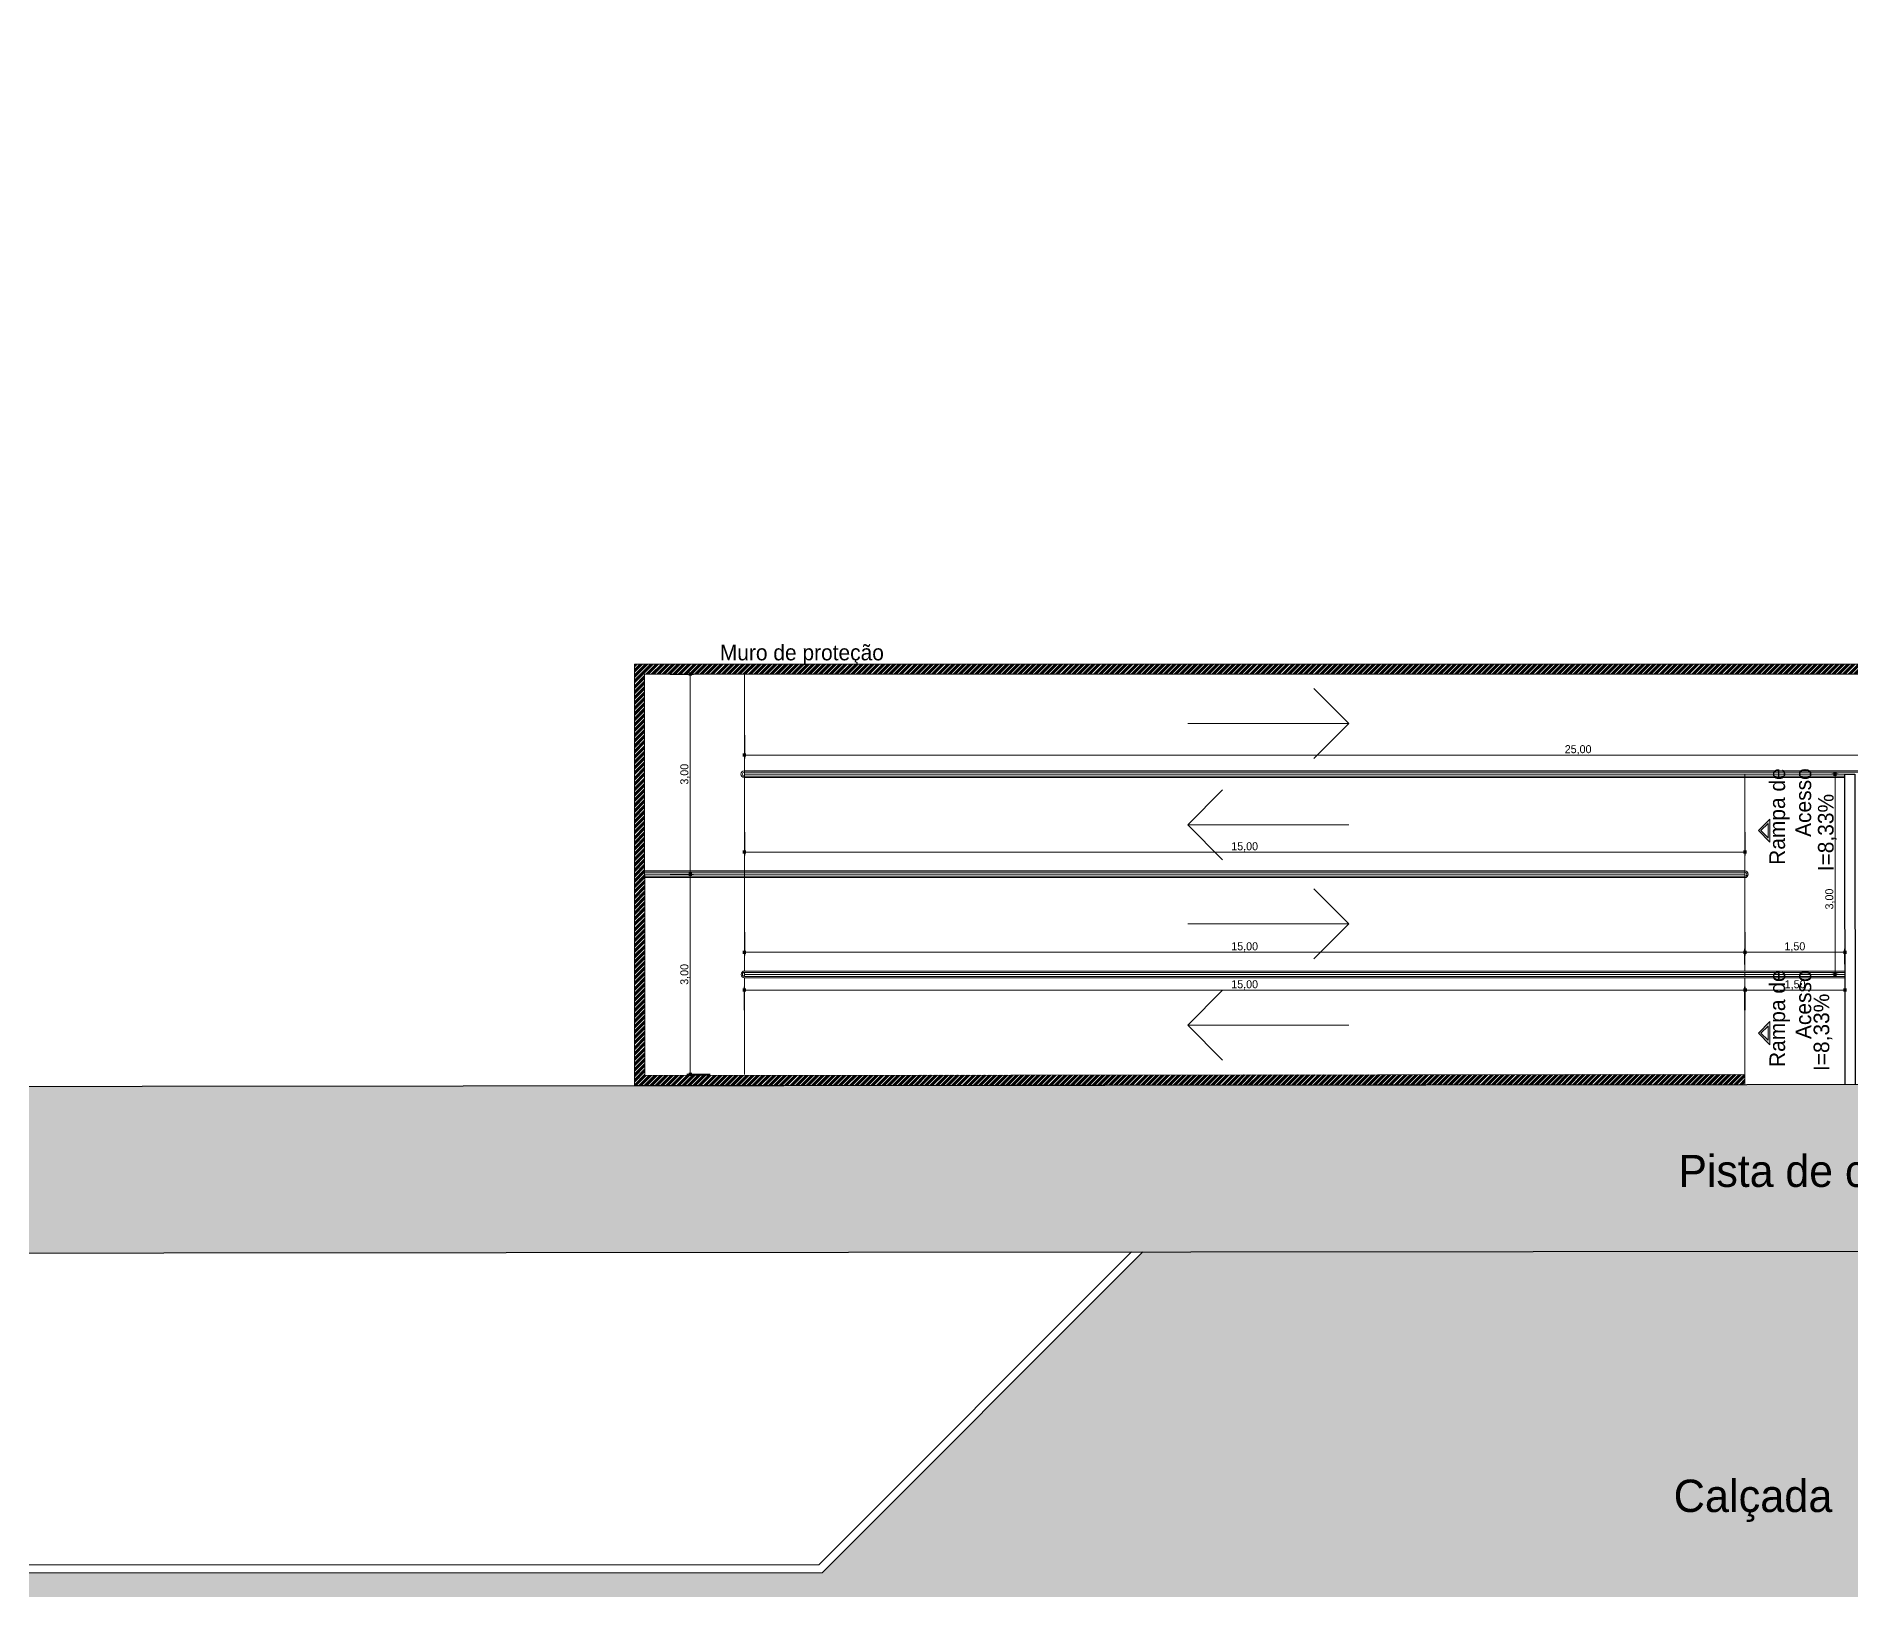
# Model space of a CAD drawing. Header units: millimetres. Extents: x 3006 to 6000, y 1661 to 3774.
# Drawn here: x 4638.89 to 4666.1, y 1837.62 to 1860.9 of the extents above; entities that cross this region are included whole.
import ezdxf

# ---------------------------------------------------------------- set-up
doc = ezdxf.new("R2010")
doc.units = ezdxf.units.MM
doc.header["$LTSCALE"] = 10
for name, color, linetype, lineweight in [('.10 ultra fina', 240, 'Continuous', 5), ('.20', 130, 'Continuous', 20), ('.30', 50, 'Continuous', 30), ('COTAS', 230, 'Continuous', 15), ('MARCAÇÕES', 230, 'Continuous', 15)]:
    doc.layers.add(name, color=color, linetype=linetype, lineweight=lineweight)
doc.layers.add('.20 hachura', color=185, linetype='Continuous')
doc.layers.add('Escrita', color=34, linetype='Continuous')
doc.layers.add('Verde', color=7, linetype='Continuous', true_color=0x136734)
doc.styles.add('Texto Wilian', font='himalaya.ttf')
doc.dimstyles.new('Cota 1-75 Exter WMJ', dxfattribs={"dimtxt": 0.12, "dimasz": 0.05, "dimexe": 0.05, "dimexo": 0.1, "dimgap": 0.002, "dimtad": 1, "dimzin": 1, "dimtxsty": 'Texto Wilian', "dimblk": 'BOXFILLED', "dimcen": 2.5, "dimclrd": 230, "dimclre": 230, "dimclrt": 104, "dimazin": 0, "dimtfac": 1, "dimtix": 1, "dimtmove": 0, "dimatfit": 3, "dimfxl": 0.3, "dimfxlon": 1, "dimlwd": 20, "dimarcsym": 1})

# ---------------------------------------------------------------- blocks, each defined once
blk = doc.blocks.new('_BoxFilled')
at = {"color": 0, "linetype": 'ByBlock', "lineweight": -2}
blk.add_line((-0.5, 0), (-1, 0), dxfattribs=at)
at = {"color": 0, "linetype": 'ByBlock'}
blk.add_solid([(-0.5, 0.5), (0.5, 0.5), (-0.5, -0.5), (0.5, -0.5)], dxfattribs=at)
blk = doc.blocks.new('*D921')
at = {"layer": 'COTAS', "color": 230, "lineweight": -2, "ltscale": 10, "transparency": 16777216}
for p, q in [((4648.396, 1851.338), (4648.746, 1851.338)), ((4648.396, 1848.338), (4648.746, 1848.338))]:
    blk.add_line(p, q, dxfattribs=at)
at = {"layer": 'COTAS', "color": 230, "linetype": 'Continuous', "lineweight": 20, "ltscale": 10, "transparency": 16777216}
blk.add_line((4648.696, 1851.288), (4648.696, 1848.388), dxfattribs=at)
at = {"layer": 'Defpoints', "color": 0, "ltscale": 10, "transparency": 16777216}
for p in [(4648.009, 1851.338), (4648.009, 1848.338), (4648.696, 1848.338)]:
    blk.add_point(p, dxfattribs=at)
at = {"layer": 'COTAS', "color": 230, "lineweight": 20, "ltscale": 10, "transparency": 16777216, "xscale": 0.05, "yscale": 0.05, "zscale": 0.05}
for p, rotation in [((4648.696, 1851.338), 90), ((4648.696, 1848.338), 270)]:
    blk.add_blockref('_BoxFilled', p, dxfattribs=dict(at, rotation=rotation))
at = {"layer": 'COTAS', "color": 104, "ltscale": 10, "transparency": 16777216, "insert": (4648.619, 1849.838), "char_height": 0.12, "attachment_point": 5, "rotation": 90, "style": 'Texto Wilian'}
blk.add_mtext('3,00', dxfattribs=at)
blk = doc.blocks.new('*D922')
at = {"layer": 'COTAS', "color": 230, "lineweight": -2, "ltscale": 10, "transparency": 16777216}
for p, q in [((4648.396, 1848.338), (4648.746, 1848.338)), ((4648.996, 1845.338), (4648.646, 1845.338))]:
    blk.add_line(p, q, dxfattribs=at)
at = {"layer": 'COTAS', "color": 230, "linetype": 'Continuous', "lineweight": 20, "ltscale": 10, "transparency": 16777216}
blk.add_line((4648.696, 1845.388), (4648.696, 1848.288), dxfattribs=at)
at = {"layer": 'Defpoints', "color": 0, "ltscale": 10, "transparency": 16777216}
for p in [(4648.009, 1848.338), (4648.696, 1848.338), (4649.509, 1845.338)]:
    blk.add_point(p, dxfattribs=at)
at = {"layer": 'COTAS', "color": 230, "lineweight": 20, "ltscale": 10, "transparency": 16777216, "xscale": 0.05, "yscale": 0.05, "zscale": 0.05}
for p, rotation in [((4648.696, 1848.338), 90), ((4648.696, 1845.338), 270)]:
    blk.add_blockref('_BoxFilled', p, dxfattribs=dict(at, rotation=rotation))
at = {"layer": 'COTAS', "color": 104, "ltscale": 10, "transparency": 16777216, "insert": (4648.619, 1846.838), "char_height": 0.12, "attachment_point": 5, "rotation": 90, "style": 'Texto Wilian'}
blk.add_mtext('3,00', dxfattribs=at)
blk = doc.blocks.new('*D923')
at = {"layer": 'COTAS', "color": 230, "lineweight": -2, "ltscale": 10, "transparency": 16777216}
for p, q in [((4649.509, 1847.471), (4649.509, 1847.121)), ((4664.509, 1847.471), (4664.509, 1847.121))]:
    blk.add_line(p, q, dxfattribs=at)
at = {"layer": 'COTAS', "color": 230, "linetype": 'Continuous', "lineweight": 20, "ltscale": 10, "transparency": 16777216}
blk.add_line((4649.559, 1847.171), (4664.459, 1847.171), dxfattribs=at)
at = {"layer": 'Defpoints', "color": 0, "ltscale": 10, "transparency": 16777216}
for p in [(4649.509, 1847.592), (4664.509, 1847.592), (4664.509, 1847.171)]:
    blk.add_point(p, dxfattribs=at)
at = {"layer": 'COTAS', "color": 230, "lineweight": 20, "ltscale": 10, "transparency": 16777216, "xscale": 0.05, "yscale": 0.05, "zscale": 0.05, "rotation": 180}
blk.add_blockref('_BoxFilled', (4649.509, 1847.171), dxfattribs=at)
at = {"layer": 'COTAS', "color": 230, "lineweight": 20, "ltscale": 10, "transparency": 16777216, "xscale": 0.05, "yscale": 0.05, "zscale": 0.05}
blk.add_blockref('_BoxFilled', (4664.509, 1847.171), dxfattribs=at)
at = {"layer": 'COTAS', "color": 104, "ltscale": 10, "transparency": 16777216, "insert": (4657.009, 1847.248), "char_height": 0.12, "attachment_point": 5, "style": 'Texto Wilian'}
blk.add_mtext('15,00', dxfattribs=at)
blk = doc.blocks.new('*D924')
at = {"layer": 'COTAS', "color": 230, "lineweight": -2, "ltscale": 10, "transparency": 16777216}
for p, q in [((4649.509, 1846.302), (4649.509, 1846.652)), ((4664.509, 1846.302), (4664.509, 1846.652))]:
    blk.add_line(p, q, dxfattribs=at)
at = {"layer": 'COTAS', "color": 230, "linetype": 'Continuous', "lineweight": 20, "ltscale": 10, "transparency": 16777216}
blk.add_line((4649.559, 1846.602), (4664.459, 1846.602), dxfattribs=at)
at = {"layer": 'Defpoints', "color": 0, "ltscale": 10, "transparency": 16777216}
for p in [(4664.509, 1846.602), (4649.509, 1845.977), (4664.509, 1845.977)]:
    blk.add_point(p, dxfattribs=at)
at = {"layer": 'COTAS', "color": 230, "lineweight": 20, "ltscale": 10, "transparency": 16777216, "xscale": 0.05, "yscale": 0.05, "zscale": 0.05, "rotation": 180}
blk.add_blockref('_BoxFilled', (4649.509, 1846.602), dxfattribs=at)
at = {"layer": 'COTAS', "color": 230, "lineweight": 20, "ltscale": 10, "transparency": 16777216, "xscale": 0.05, "yscale": 0.05, "zscale": 0.05}
blk.add_blockref('_BoxFilled', (4664.509, 1846.602), dxfattribs=at)
at = {"layer": 'COTAS', "color": 104, "ltscale": 10, "transparency": 16777216, "insert": (4657.009, 1846.679), "char_height": 0.12, "attachment_point": 5, "style": 'Texto Wilian'}
blk.add_mtext('15,00', dxfattribs=at)
blk = doc.blocks.new('*D925')
at = {"layer": 'COTAS', "color": 230, "lineweight": -2, "ltscale": 10, "transparency": 16777216}
for p, q in [((4649.509, 1848.971), (4649.509, 1848.621)), ((4664.509, 1848.971), (4664.509, 1848.621))]:
    blk.add_line(p, q, dxfattribs=at)
at = {"layer": 'COTAS', "color": 230, "linetype": 'Continuous', "lineweight": 20, "ltscale": 10, "transparency": 16777216}
blk.add_line((4649.559, 1848.671), (4664.459, 1848.671), dxfattribs=at)
at = {"layer": 'Defpoints', "color": 0, "ltscale": 10, "transparency": 16777216}
for p in [(4649.509, 1849.092), (4664.509, 1849.092), (4664.509, 1848.671)]:
    blk.add_point(p, dxfattribs=at)
at = {"layer": 'COTAS', "color": 230, "lineweight": 20, "ltscale": 10, "transparency": 16777216, "xscale": 0.05, "yscale": 0.05, "zscale": 0.05, "rotation": 180}
blk.add_blockref('_BoxFilled', (4649.509, 1848.671), dxfattribs=at)
at = {"layer": 'COTAS', "color": 230, "lineweight": 20, "ltscale": 10, "transparency": 16777216, "xscale": 0.05, "yscale": 0.05, "zscale": 0.05}
blk.add_blockref('_BoxFilled', (4664.509, 1848.671), dxfattribs=at)
at = {"layer": 'COTAS', "color": 104, "ltscale": 10, "transparency": 16777216, "insert": (4657.009, 1848.747), "char_height": 0.12, "attachment_point": 5, "style": 'Texto Wilian'}
blk.add_mtext('15,00', dxfattribs=at)
blk = doc.blocks.new('*D926')
at = {"layer": 'COTAS', "color": 230, "lineweight": -2, "ltscale": 10, "transparency": 16777216}
for p, q in [((4649.509, 1850.425), (4649.509, 1850.075)), ((4674.509, 1850.425), (4674.509, 1850.075))]:
    blk.add_line(p, q, dxfattribs=at)
at = {"layer": 'COTAS', "color": 230, "linetype": 'Continuous', "lineweight": 20, "ltscale": 10, "transparency": 16777216}
blk.add_line((4649.559, 1850.125), (4674.459, 1850.125), dxfattribs=at)
at = {"layer": 'Defpoints', "color": 0, "ltscale": 10, "transparency": 16777216}
for p in [(4649.509, 1850.547), (4674.509, 1850.588), (4674.509, 1850.125)]:
    blk.add_point(p, dxfattribs=at)
at = {"layer": 'COTAS', "color": 230, "lineweight": 20, "ltscale": 10, "transparency": 16777216, "xscale": 0.05, "yscale": 0.05, "zscale": 0.05, "rotation": 180}
blk.add_blockref('_BoxFilled', (4649.509, 1850.125), dxfattribs=at)
at = {"layer": 'COTAS', "color": 230, "lineweight": 20, "ltscale": 10, "transparency": 16777216, "xscale": 0.05, "yscale": 0.05, "zscale": 0.05}
blk.add_blockref('_BoxFilled', (4674.509, 1850.125), dxfattribs=at)
at = {"layer": 'COTAS', "color": 104, "ltscale": 10, "transparency": 16777216, "insert": (4662.009, 1850.202), "char_height": 0.12, "attachment_point": 5, "style": 'Texto Wilian'}
blk.add_mtext('25,00', dxfattribs=at)
blk = doc.blocks.new('*D927')
at = {"layer": 'COTAS', "color": 230, "lineweight": -2, "ltscale": 10, "transparency": 16777216}
for p, q in [((4664.515, 1846.302), (4664.515, 1846.652)), ((4666.011, 1846.302), (4666.011, 1846.652))]:
    blk.add_line(p, q, dxfattribs=at)
at = {"layer": 'COTAS', "color": 230, "linetype": 'Continuous', "lineweight": 20, "ltscale": 10, "transparency": 16777216}
blk.add_line((4664.565, 1846.602), (4665.961, 1846.602), dxfattribs=at)
at = {"layer": 'Defpoints', "color": 0, "ltscale": 10, "transparency": 16777216}
for p in [(4666.011, 1846.602), (4664.515, 1845.338), (4666.011, 1845.339)]:
    blk.add_point(p, dxfattribs=at)
at = {"layer": 'COTAS', "color": 230, "lineweight": 20, "ltscale": 10, "transparency": 16777216, "xscale": 0.05, "yscale": 0.05, "zscale": 0.05, "rotation": 180}
blk.add_blockref('_BoxFilled', (4664.515, 1846.602), dxfattribs=at)
at = {"layer": 'COTAS', "color": 230, "lineweight": 20, "ltscale": 10, "transparency": 16777216, "xscale": 0.05, "yscale": 0.05, "zscale": 0.05}
blk.add_blockref('_BoxFilled', (4666.011, 1846.602), dxfattribs=at)
at = {"layer": 'COTAS', "color": 104, "ltscale": 10, "transparency": 16777216, "insert": (4665.263, 1846.679), "char_height": 0.12, "attachment_point": 5, "style": 'Texto Wilian'}
blk.add_mtext('1,50', dxfattribs=at)
blk = doc.blocks.new('*D928')
at = {"layer": 'COTAS', "color": 230, "lineweight": -2, "ltscale": 10, "transparency": 16777216}
for p, q in [((4664.509, 1846.988), (4664.509, 1847.221)), ((4666.009, 1846.989), (4666.009, 1847.221))]:
    blk.add_line(p, q, dxfattribs=at)
at = {"layer": 'COTAS', "color": 230, "linetype": 'Continuous', "lineweight": 20, "ltscale": 10, "transparency": 16777216}
blk.add_line((4664.559, 1847.171), (4665.959, 1847.171), dxfattribs=at)
at = {"layer": 'Defpoints', "color": 0, "ltscale": 10, "transparency": 16777216}
for p in [(4666.009, 1847.171), (4664.509, 1846.888), (4666.009, 1846.889)]:
    blk.add_point(p, dxfattribs=at)
at = {"layer": 'COTAS', "color": 230, "lineweight": 20, "ltscale": 10, "transparency": 16777216, "xscale": 0.05, "yscale": 0.05, "zscale": 0.05, "rotation": 180}
blk.add_blockref('_BoxFilled', (4664.509, 1847.171), dxfattribs=at)
at = {"layer": 'COTAS', "color": 230, "lineweight": 20, "ltscale": 10, "transparency": 16777216, "xscale": 0.05, "yscale": 0.05, "zscale": 0.05}
blk.add_blockref('_BoxFilled', (4666.009, 1847.171), dxfattribs=at)
at = {"layer": 'COTAS', "color": 104, "ltscale": 10, "transparency": 16777216, "insert": (4665.259, 1847.248), "char_height": 0.12, "attachment_point": 5, "style": 'Texto Wilian'}
blk.add_mtext('1,50', dxfattribs=at)
blk = doc.blocks.new('*D929')
at = {"layer": 'COTAS', "color": 230, "lineweight": -2, "ltscale": 10, "transparency": 16777216}
for p, q in [((4665.909, 1849.838), (4665.813, 1849.838)), ((4665.909, 1846.838), (4665.813, 1846.838))]:
    blk.add_line(p, q, dxfattribs=at)
at = {"layer": 'COTAS', "color": 230, "linetype": 'Continuous', "lineweight": 20, "ltscale": 10, "transparency": 16777216}
blk.add_line((4665.863, 1846.888), (4665.863, 1849.788), dxfattribs=at)
at = {"layer": 'Defpoints', "color": 0, "ltscale": 10, "transparency": 16777216}
for p in [(4665.863, 1849.838), (4666.009, 1849.838), (4666.009, 1846.838)]:
    blk.add_point(p, dxfattribs=at)
at = {"layer": 'COTAS', "color": 230, "lineweight": 20, "ltscale": 10, "transparency": 16777216, "xscale": 0.05, "yscale": 0.05, "zscale": 0.05}
for p, rotation in [((4665.863, 1849.838), 90), ((4665.863, 1846.838), 270)]:
    blk.add_blockref('_BoxFilled', p, dxfattribs=dict(at, rotation=rotation))
at = {"layer": 'COTAS', "color": 104, "ltscale": 10, "transparency": 16777216, "insert": (4665.786, 1847.967), "char_height": 0.12, "attachment_point": 5, "rotation": 90, "style": 'Texto Wilian'}
blk.add_mtext('3,00', dxfattribs=at)

msp = doc.modelspace()

# ---------------------------------------------------------------- hatches: boundary and pattern name
at = {"layer": '.10 ultra fina', "lineweight": 5}
h = msp.add_hatch(color=240, dxfattribs=at)
h.dxf.hatch_style = 1
h.paths.add_polyline_path([(4664.885, 1849.166), (4664.885, 1848.819), (4664.712, 1848.992)])
h.paths.add_polyline_path([(4664.857, 1849.099), (4664.751, 1848.992), (4664.857, 1848.886)], flags=16)
h = msp.add_hatch(color=240, dxfattribs=at)
h.dxf.hatch_style = 1
h.paths.add_polyline_path([(4664.885, 1846.131), (4664.885, 1845.784), (4664.712, 1845.957)])
h.paths.add_polyline_path([(4664.857, 1846.064), (4664.751, 1845.957), (4664.857, 1845.851)], flags=16)
at = {"layer": '.20 hachura'}
h = msp.add_hatch(dxfattribs=at)
h.set_pattern_fill('AR-HBONE', color=185, scale=0.0015)
h.paths.add_polyline_path([(4735.612, 1886.191), (4734.412, 1886.191), (4734.412, 1887.391), (4735.612, 1887.391)], flags=16)
h.paths.add_polyline_path([(4734.377, 1832.891), (4734.377, 1832.607), (4733.839, 1832.607), (4733.839, 1832.891)])
h.paths.add_polyline_path([(4735.732, 1884.969), (4739.008, 1884.969), (4739.008, 1885.097), (4737.808, 1885.7), (4737.808, 1887.885), (4739.008, 1888.485), (4739.008, 1888.591), (4733.888, 1888.591), (4733.887, 1890.517), (4732.787, 1891.117), (4732.787, 1892.417), (4733.887, 1893.017), (4733.888, 1932.768), (4731.888, 1932.766), (4731.888, 1837.869), (4681.49, 1837.869), (4676.659, 1842.7), (4655.483, 1842.679), (4650.673, 1837.869), (4617.01, 1837.869), (4617.009, 1835.869), (4648.673, 1835.869), (4648.249, 1835.445), (4649.31, 1834.385), (4650.794, 1835.869), (4714.858, 1835.869), (4714.434, 1835.445), (4715.495, 1834.385), (4716.979, 1835.869), (4732.412, 1835.869), (4732.412, 1827.649), (4732.912, 1827.649), (4733.512, 1828.849), (4735.012, 1828.849), (4735.612, 1827.649), (4736.109, 1827.649), (4736.109, 1830.549), (4739.008, 1830.549), (4739.008, 1831.146), (4737.808, 1831.746), (4737.808, 1833.246), (4739.008, 1833.846), (4739.008, 1834.346), (4736.764, 1834.346), (4733.888, 1837.222), (4733.888, 1857.411), (4733.888, 1859.071), (4733.888, 1880.549), (4732.788, 1881.149), (4732.788, 1882.449), (4733.888, 1883.049), (4733.888, 1884.969), (4734.292, 1884.969)])
h = msp.add_hatch(dxfattribs=at)
h.set_pattern_fill('GOST_WOOD', color=185, scale=0.1)
h.set_pattern_definition([(90, (200, 0), (0.6, -4e-17), [1, -0.2]), (90, (200.2, -0.2), (0.6, -4e-17), [0.6, -0.15, 0.3, -0.15]), (90, (200.4, -0.5), (0.6, -4e-17), [1, -0.2])])
h.paths.add_polyline_path([(4712.352, 1931.77), (4635.355, 1931.693, 0.416128), (4618.89, 1915.051), (4619.131, 1859.017, 0.412301), (4635.665, 1842.659), (4712.662, 1842.736, 0.416128), (4729.127, 1859.378), (4728.886, 1915.412, 0.412301)])
h.paths.add_polyline_path([(4712.358, 1929.27, -0.412301), (4726.386, 1915.39), (4726.627, 1859.356, -0.416128), (4712.657, 1845.236), (4635.66, 1845.159, -0.412301), (4621.631, 1859.039), (4621.39, 1915.073, -0.416128), (4635.361, 1929.193)], flags=16)
h = msp.add_hatch(dxfattribs=at)
h.set_pattern_fill('AR-HBONE', color=185, scale=0.0015)
edge = h.paths.add_edge_path(flags=16)
edge.add_line((4678.969, 1852.053), (4678.312, 1855.078))
edge.add_line((4678.312, 1855.078), (4673.191, 1853.964))
edge.add_line((4673.191, 1853.964), (4662.757, 1901.952))
edge.add_line((4662.757, 1901.952), (4687.196, 1907.266))
edge.add_line((4687.196, 1907.266), (4697.63, 1859.278))
edge.add_line((4697.63, 1859.278), (4692.51, 1858.165))
edge.add_line((4692.51, 1858.165), (4693.167, 1855.14))
edge.add_line((4693.167, 1855.14), (4691.702, 1854.822))
edge.add_arc((4684.178, 1862.289), 10.6, 298.0329, 315.2149, ccw=False)
edge.add_line((4689.16, 1852.932), (4689.496, 1851.387))
edge.add_line((4689.496, 1851.387), (4689.907, 1851.476))
edge.add_line((4689.907, 1851.476), (4689.938, 1851.329))
edge.add_line((4689.938, 1851.329), (4683.489, 1849.927))
edge.add_line((4683.489, 1849.927), (4683.457, 1850.074))
edge.add_line((4683.457, 1850.074), (4683.868, 1850.163))
edge.add_line((4683.868, 1850.163), (4683.532, 1851.709))
edge.add_arc((4684.178, 1862.289), 10.6, 249.3202, 266.5022, ccw=False)
edge.add_line((4680.435, 1852.372), (4678.969, 1852.053))
h.paths.add_polyline_path([(4664.082, 1875.197), (4636.785, 1869.262), (4626.492, 1916.598), (4653.789, 1922.533)], flags=16)
h.paths.add_polyline_path([(4694.355, 1893.165), (4688.554, 1919.842), (4702.137, 1922.795), (4707.938, 1896.119)], flags=16)
h.paths.add_polyline_path([(4635.221, 1868.922), (4632.876, 1868.412), (4622.583, 1915.748), (4624.928, 1916.258)], flags=16)
edge = h.paths.add_edge_path()
edge.add_line((4671.683, 1851.488), (4674.509, 1851.488))
edge.add_line((4674.509, 1851.488), (4674.509, 1847.908))
edge.add_line((4674.509, 1847.908), (4684.178, 1847.908))
edge.add_arc((4684.178, 1862.289), 14.381, 270, 296.6048)
edge.add_arc((4684.178, 1862.289), 14.381, 296.6048, 328.5502)
edge.add_line((4696.447, 1854.786), (4700.98, 1855.771))
edge.add_line((4700.98, 1855.771), (4701, 1855.758))
edge.add_line((4701, 1855.758), (4702.255, 1854.936))
edge.add_line((4702.255, 1854.936), (4703.186, 1856.359))
edge.add_line((4703.186, 1856.359), (4703.31, 1856.278))
edge.add_line((4703.31, 1856.278), (4705.581, 1856.772))
edge.add_line((4705.581, 1856.772), (4701.002, 1877.827))
edge.add_line((4701.002, 1877.827), (4700.709, 1877.764))
edge.add_line((4700.709, 1877.764), (4698.733, 1886.851))
edge.add_line((4698.733, 1886.851), (4699.026, 1886.915))
edge.add_line((4699.026, 1886.915), (4697.943, 1891.899))
edge.add_line((4697.943, 1891.899), (4712.076, 1894.972))
edge.add_line((4712.076, 1894.972), (4705.228, 1926.464))
edge.add_line((4705.228, 1926.464), (4685.978, 1922.278))
edge.add_line((4685.978, 1922.278), (4688.725, 1909.645))
edge.add_line((4688.725, 1909.645), (4674.551, 1906.563))
edge.add_line((4674.551, 1906.563), (4659.997, 1903.398))
edge.add_line((4659.997, 1903.398), (4655.319, 1924.913))
edge.add_line((4655.319, 1924.913), (4622.012, 1917.67))
edge.add_line((4622.012, 1917.67), (4633.154, 1866.426))
edge.add_line((4633.154, 1866.426), (4666.842, 1873.751))
edge.add_line((4666.842, 1873.751), (4671.683, 1851.488))
h = msp.add_hatch(dxfattribs=at)
h.set_pattern_fill('ANSI34', color=185, scale=0.003)
h.paths.add_polyline_path([(4674.509, 1851.488), (4647.859, 1851.488), (4647.859, 1845.171), (4664.511, 1845.188), (4664.511, 1845.338), (4648.016, 1845.321), (4648.009, 1851.338), (4674.509, 1851.338)])

# ---------------------------------------------------------------- linework, layer by layer
at = {"layer": '.10 ultra fina', "color": 240, "lineweight": 5}
for points in [[(4664.885, 1849.166), (4664.885, 1848.819), (4664.712, 1848.992)], [(4664.857, 1848.886), (4664.751, 1848.992), (4664.857, 1849.099)], [(4664.885, 1846.131), (4664.885, 1845.784), (4664.712, 1845.957)], [(4664.857, 1845.851), (4664.751, 1845.957), (4664.857, 1846.064)]]:
    msp.add_lwpolyline(points, close=True, dxfattribs=at)
at = {"layer": '.20', "ltscale": 10}
for p, q in [((4648.009, 1851.338), (4674.509, 1851.338)), ((4649.509, 1848.297), (4649.509, 1851.338)), ((4649.509, 1849.838), (4666.006, 1849.838)), ((4664.509, 1846.888), (4664.509, 1849.838)), ((4648.009, 1848.338), (4664.509, 1848.338)), ((4649.509, 1846.888), (4649.509, 1848.297)), ((4649.509, 1846.808), (4649.509, 1846.868)), ((4649.509, 1846.838), (4666.009, 1846.838)), ((4649.509, 1845.338), (4649.509, 1846.788)), ((4664.509, 1846.847), (4664.509, 1846.868)), ((4664.509, 1846.847), (4664.509, 1846.808)), ((4664.509, 1846.788), (4664.511, 1845.338)), ((4650.623, 1837.989), (4655.313, 1842.679)), ((4650.673, 1837.869), (4655.483, 1842.679)), ((4617.009, 1837.989), (4650.623, 1837.989)), ((4617.009, 1837.869), (4650.673, 1837.869))]:
    msp.add_line(p, q, dxfattribs=at)
at = {"layer": '.30', "color": 50, "lineweight": 30}
for points in [[(4728.886, 1915.412, 0.412301), (4712.352, 1931.77), (4635.355, 1931.693, 0.416128), (4618.89, 1915.051), (4619.131, 1859.017, 0.412301), (4635.665, 1842.659), (4712.662, 1842.736, 0.416128), (4729.127, 1859.378)], [(4726.386, 1915.39, 0.412301), (4712.358, 1929.27), (4635.361, 1929.193, 0.416128), (4621.39, 1915.073), (4621.631, 1859.039, 0.412301), (4635.66, 1845.159), (4712.657, 1845.236, 0.416128), (4726.627, 1859.356)]]:
    msp.add_lwpolyline(points, format="xyb", close=True, dxfattribs=at)
msp.add_lwpolyline([(4666.011, 1845.189), (4666.006, 1849.838), (4666.156, 1849.838), (4666.161, 1845.19)], dxfattribs=at)
at = {"layer": 'MARCAÇÕES'}
for p, q in [((4658.573, 1850.598), (4658.048, 1851.122)), ((4656.155, 1850.598), (4658.573, 1850.598)), ((4658.573, 1850.598), (4658.048, 1850.073)), ((4656.155, 1849.078), (4656.679, 1849.603)), ((4658.573, 1849.078), (4656.155, 1849.078)), ((4656.155, 1849.078), (4656.679, 1848.554)), ((4658.573, 1847.598), (4658.048, 1848.122)), ((4656.155, 1847.598), (4658.573, 1847.598)), ((4658.573, 1847.598), (4658.048, 1847.073)), ((4656.155, 1846.078), (4656.679, 1846.603)), ((4658.573, 1846.078), (4656.155, 1846.078)), ((4656.155, 1846.078), (4656.679, 1845.554))]:
    msp.add_line(p, q, dxfattribs=at)
at = {"layer": 'Verde', "color": 106, "lineweight": 9}
msp.add_lwpolyline([(4648.009, 1851.338), (4648.015, 1845.321), (4664.511, 1845.338), (4664.511, 1845.188), (4647.859, 1845.171), (4647.859, 1851.488), (4674.509, 1851.488), (4674.509, 1851.338)], dxfattribs=at)
for points in [[(4666.006, 1849.808), (4649.506, 1849.808, -1), (4649.506, 1849.868), (4674.464, 1849.868, 1), (4674.464, 1849.888), (4649.506, 1849.888, 1), (4649.506, 1849.788), (4666.006, 1849.788)], [(4648.009, 1848.388), (4664.509, 1848.388, -1), (4664.509, 1848.288), (4648.009, 1848.288)], [(4648.009, 1848.368), (4664.509, 1848.368, -1), (4664.509, 1848.308), (4648.009, 1848.308)], [(4666.009, 1846.788), (4649.509, 1846.788, -1), (4649.509, 1846.888), (4666.009, 1846.888)], [(4666.009, 1846.808), (4649.509, 1846.808, -1), (4649.509, 1846.868), (4666.009, 1846.868)]]:
    msp.add_lwpolyline(points, format="xyb", dxfattribs=at)

# ---------------------------------------------------------------- texts
at = {"layer": 'Escrita', "style": 'Texto Wilian'}
for s, height, p in [('Pista de caminhada ', 0.48, (4663.512, 1843.653)), ('Calçada', 0.4852, (4663.442, 1838.781))]:
    msp.add_text(s, height=height, dxfattribs=at).set_placement(p)
at = {"layer": 'Escrita', "insert": (4651.6, 1851.779), "char_height": 0.23467, "width": 4.03377, "attachment_point": 3, "style": 'Texto Wilian'}
msp.add_mtext('{\\C34;Muro de proteção}', dxfattribs=at)
at = {"layer": 'Escrita', "char_height": 0.23467, "attachment_point": 3, "rotation": 90, "style": 'Texto Wilian'}
for s, insert, width in [('{\\C34;Rampa de Acesso }', (4664.877, 1849.927), 1.86662), ('{\\C34;I=8,33%}', (4665.605, 1849.543), 10.26632), ('{\\C34;Rampa de Acesso }', (4664.878, 1846.898), 1.86662), ('{\\C34;I=8,33%}', (4665.54, 1846.549), 1.86662)]:
    msp.add_mtext(s, dxfattribs=dict(at, insert=insert, width=width))

# ---------------------------------------------------------------- dimensions: what is measured, and where the dimension line sits
at = {"layer": 'COTAS', "ltscale": 10}
for p1, picture, middle in [((4648.009, 1851.338), '*D921', (4648.619, 1849.838)), ((4649.509, 1845.338), '*D922', (4648.619, 1846.838))]:
    dim = msp.add_linear_dim(base=(4648.696, 1848.338), p1=p1, p2=(4648.009, 1848.338), angle=90, dimstyle='Cota 1-75 Exter WMJ', dxfattribs=at)
    dim.commit()
    dim.dimension.update_dxf_attribs({"geometry": picture, "text_midpoint": middle})
for base, p1, p2, picture, middle in [((4674.509, 1850.125), (4649.509, 1850.547), (4674.509, 1850.588), '*D926', (4662.009, 1850.202)), ((4664.509, 1848.671), (4649.509, 1849.092), (4664.509, 1849.092), '*D925', (4657.009, 1848.747)), ((4664.509, 1847.171), (4649.509, 1847.592), (4664.509, 1847.592), '*D923', (4657.009, 1847.248)), ((4666.009, 1847.171), (4664.509, 1846.888), (4666.009, 1846.889), '*D928', (4665.259, 1847.248)), ((4664.509, 1846.602), (4649.509, 1845.977), (4664.509, 1845.977), '*D924', (4657.009, 1846.679)), ((4666.011, 1846.602), (4664.515, 1845.338), (4666.011, 1845.339), '*D927', (4665.263, 1846.679))]:
    dim = msp.add_linear_dim(base=base, p1=p1, p2=p2, dimstyle='Cota 1-75 Exter WMJ', dxfattribs=at)
    dim.commit()
    dim.dimension.update_dxf_attribs({"geometry": picture, "text_midpoint": middle})
dim = msp.add_linear_dim(base=(4665.863, 1849.838), p1=(4666.009, 1846.838), p2=(4666.009, 1849.838), angle=90, dimstyle='Cota 1-75 Exter WMJ', dxfattribs=at)
dim.commit()
dim.dimension.update_dxf_attribs({"geometry": '*D929', "text_midpoint": (4665.863, 1847.967), "dimtype": 160})

doc.saveas('drawing.dxf')
